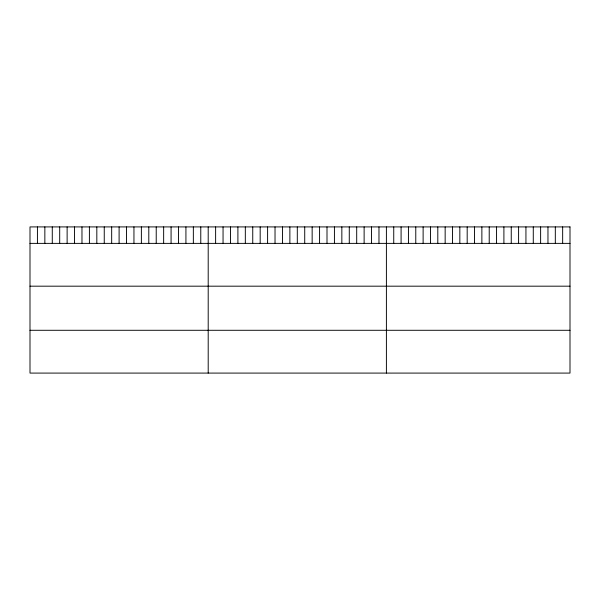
<?xml version="1.0" encoding="UTF-8"?>
<svg xmlns="http://www.w3.org/2000/svg" width="600" height="600" viewBox="0 0 600 600"><rect width="100%" height="100%" fill="white"/><g stroke="black" fill="none" stroke-linecap="round" stroke-linejoin="round"><path stroke-width="0.9" d="M30 243.375L570 243.375M30 286.178L570 286.178M30 330.285L570 330.285M562.658 226.913L562.658 243.375M555.315 226.913L555.315 243.375M547.965 226.913L547.965 243.375M540.623 226.913L540.623 243.375M533.28 226.913L533.28 243.375M525.938 226.913L525.938 243.375M518.595 226.913L518.595 243.375M511.245 226.913L511.245 243.375M503.903 226.913L503.903 243.375M496.56 226.913L496.56 243.375M489.217 226.913L489.217 243.375M481.875 226.913L481.875 243.375M474.525 226.913L474.525 243.375M467.183 226.913L467.183 243.375M459.84 226.913L459.84 243.375M452.498 226.913L452.498 243.375M445.155 226.913L445.155 243.375M437.805 226.913L437.805 243.375M430.463 226.913L430.463 243.375M423.12 226.913L423.12 243.375M415.778 226.913L415.778 243.375M408.435 226.913L408.435 243.375M401.085 226.913L401.085 243.375M393.743 226.913L393.743 243.375M386.4 226.913L386.4 373.087M378.975 226.913L378.975 243.375M371.55 226.913L371.55 243.375M364.125 226.913L364.125 243.375M356.7 226.913L356.7 243.375M349.275 226.913L349.275 243.375M341.85 226.913L341.85 243.375M334.425 226.913L334.425 243.375M327 226.913L327 243.375M319.575 226.913L319.575 243.375M312.15 226.913L312.15 243.375M304.725 226.913L304.725 243.375M297.3 226.913L297.3 243.375M289.875 226.913L289.875 243.375M282.45 226.913L282.45 243.375M275.025 226.913L275.025 243.375M267.6 226.913L267.6 243.375M260.175 226.913L260.175 243.375M252.75 226.913L252.75 243.375M245.325 226.913L245.325 243.375M237.9 226.913L237.9 243.375M230.475 226.913L230.475 243.375M223.05 226.913L223.05 243.375M215.625 226.913L215.625 243.375M208.2 226.913L208.2 373.087M200.775 226.913L200.775 243.375M193.35 226.913L193.35 243.375M185.925 226.913L185.925 243.375M178.5 226.913L178.5 243.375M171.075 226.913L171.075 243.375M163.65 226.913L163.65 243.375M156.225 226.913L156.225 243.375M148.8 226.913L148.8 243.375M141.375 226.913L141.375 243.375M133.95 226.913L133.95 243.375M126.525 226.913L126.525 243.375M119.1 226.913L119.1 243.375M111.675 226.913L111.675 243.375M104.25 226.913L104.25 243.375M96.825 226.913L96.825 243.375M89.4 226.913L89.4 243.375M81.975 226.913L81.975 243.375M74.55 226.913L74.55 243.375M67.125 226.913L67.125 243.375M59.7 226.913L59.7 243.375M52.275 226.913L52.275 243.375M44.85 226.913L44.85 243.375M37.425 226.913L37.425 243.375M570 226.913L30 226.913L30 373.087L570 373.087L570 226.913"/></g></svg>
